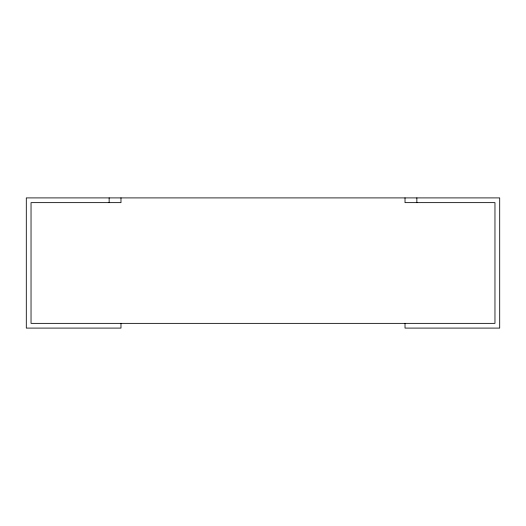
<?xml version="1.0" encoding="UTF-8"?>
<svg xmlns="http://www.w3.org/2000/svg" width="526" height="526" viewBox="0 0 526 526"><rect width="100%" height="100%" fill="white"/><g stroke="black" fill="none" stroke-linecap="round" stroke-linejoin="round"><path stroke-width="0.79" d="M416.855 197.907L416.855 202.641M405.02 197.907L405.02 202.641L494.966 202.641L494.966 323.358L31.034 323.358L31.034 202.641L120.98 202.641L120.98 197.907M405.02 323.358L405.02 328.092L499.7 328.092L499.7 197.907L26.3 197.907L26.3 328.092L120.98 328.092L120.98 323.358M109.145 197.907L109.145 202.641"/></g></svg>
